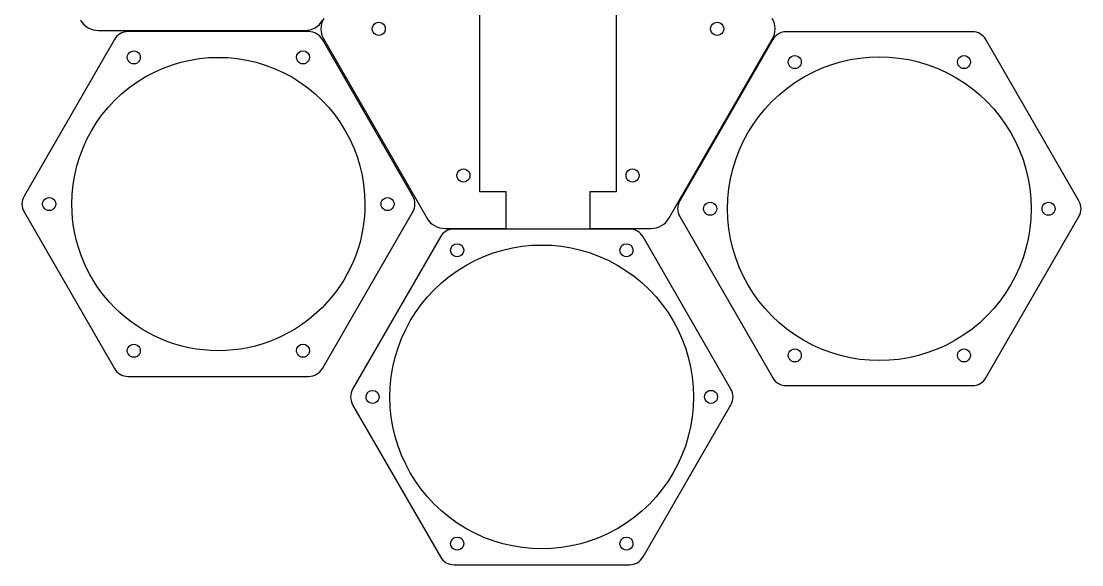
# Model space of a CAD drawing. Extents: x 10 to 227, y 10 to 289.
# Drawn here: x 19 to 221.6, y 10 to 113.8 of the extents above; entities that cross this region are included whole.
import ezdxf

# ---------------------------------------------------------------- set-up
doc = ezdxf.new("R2010")
doc.units = 0
doc.layers.add('Layer_1', color=7, linetype='CONTINUOUS')

msp = doc.modelspace()

# ---------------------------------------------------------------- linework, layer by layer
at = {"layer": 'Layer_1', "color": 7}
for p, q in [((106.559122, 81.255516), (106.559122, 115.655519)), ((132.659122, 115.655519), (132.659122, 81.255516)), ((33.740569, 112.044164), (73.121762, 112.044164)), ((73.911612, 111.827208), (39.375712, 111.827208)), ((88.529112, 112.360636), (88.529112, 112.360636)), ((153.189122, 112.360636), (153.189122, 112.360636)), ((200.689032, 111.798773), (165.153132, 111.798773)), ((142.763822, 76.255516), (162.454422, 110.360637)), ((41.728662, 106.916844), (41.728662, 106.916844)), ((74.058662, 106.916844), (74.058662, 106.916844)), ((168.006082, 106.022384), (168.006082, 106.022384)), ((200.336072, 106.022384), (200.336072, 106.022384)), ((104.694122, 84.362036), (104.694122, 84.362036)), ((137.024112, 84.362036), (137.024112, 84.362036)), ((111.609122, 81.255516), (106.559122, 81.255516)), ((111.609122, 74.255516), (111.609122, 81.255516)), ((132.659122, 81.255516), (127.609122, 81.255516)), ((127.609122, 81.255516), (127.609122, 74.255516)), ((25.563662, 78.918242), (25.563662, 78.918242)), ((76.509692, 47.509277), (93.777642, 77.418242)), ((84.643672, 78.918242), (84.643672, 78.918242)), ((90.223672, 78.918242), (90.223672, 78.918242)), ((151.841072, 78.023782), (151.841072, 78.023782)), ((211.921092, 78.023782), (211.921092, 78.023782)), ((216.501082, 78.023782), (216.501082, 78.023782)), ((144.787102, 76.523782), (162.555052, 45.748791)), ((203.287102, 45.748791), (221.055052, 76.523782)), ((99.918522, 74.255516), (111.609122, 74.255516)), ((135.193322, 74.135862), (101.657422, 74.135862)), ((127.609122, 74.255516), (139.299722, 74.255516)), ((103.510362, 70.091524), (103.510362, 70.091524)), ((135.840382, 70.091524), (135.840382, 70.091524)), ((41.728662, 50.919642), (41.728662, 50.919642)), ((74.058662, 50.919642), (74.058662, 50.919642)), ((168.006082, 50.025182), (168.006082, 50.025182)), ((200.336072, 50.025182), (200.336072, 50.025182)), ((165.153132, 44.248791), (200.689032, 44.248791)), ((87.345352, 42.092922), (87.345352, 42.092922)), ((137.791392, 11.549982), (154.559342, 40.592922)), ((147.425372, 42.092922), (147.425372, 42.092922)), ((152.005362, 42.092922), (152.005362, 42.092922)), ((103.510362, 14.094322), (103.510362, 14.094322)), ((135.840382, 14.094322), (135.840382, 14.094322))]:
    msp.add_line(p, q, dxfattribs=at)
for points in [[(30.276467, 114.044164), (30.990998, 112.80656), (32.311507, 112.044164), (33.740569, 112.044164)], [(73.121762, 112.044164), (74.550827, 112.044161), (75.871339, 112.806557), (76.585872, 114.044164)], [(76.763822, 114.360637), (76.049291, 113.123033), (76.049291, 111.598241), (76.763822, 110.360637)], [(86.654112, 113.443168), (87.040863, 113.666459), (87.517361, 113.666459), (87.904112, 113.443168)], [(151.314122, 113.443168), (151.700873, 113.666459), (152.177371, 113.666459), (152.564122, 113.443168)], [(162.454422, 110.360637), (163.168953, 111.598241), (163.168953, 113.123033), (162.454422, 114.360637)], [(39.375712, 111.827208), (38.303917, 111.827206), (37.313539, 111.255409), (36.777642, 110.327208)], [(76.509692, 110.327208), (75.973793, 111.255412), (74.98341, 111.827209), (73.911612, 111.827208)], [(86.029112, 112.360636), (86.029112, 112.807218), (86.267361, 113.219877), (86.654112, 113.443168)], [(86.654112, 111.278104), (86.267361, 111.501395), (86.029112, 111.914054), (86.029112, 112.360636)], [(87.904112, 113.443168), (88.290863, 113.219877), (88.529112, 112.807218), (88.529112, 112.360636)], [(88.529112, 112.360636), (88.529112, 111.914054), (88.290863, 111.501395), (87.904112, 111.278104)], [(150.689122, 112.360636), (150.689122, 112.807218), (150.927371, 113.219877), (151.314122, 113.443168)], [(151.314122, 111.278104), (150.927371, 111.501395), (150.689122, 111.914054), (150.689122, 112.360636)], [(152.564122, 113.443168), (152.950873, 113.219877), (153.189122, 112.807218), (153.189122, 112.360636)], [(153.189122, 112.360636), (153.189122, 111.914054), (152.950873, 111.501395), (152.564122, 111.278104)], [(165.153132, 111.798773), (164.081334, 111.798774), (163.090951, 111.226977), (162.555052, 110.298773)], [(203.287102, 110.298773), (202.751205, 111.226974), (201.760827, 111.798771), (200.689032, 111.798773)], [(36.777642, 110.327208), (36.777642, 110.327208), (19.509692, 80.418242), (19.509692, 80.418242)], [(93.777642, 80.418242), (93.777642, 80.418242), (76.509692, 110.327208), (76.509692, 110.327208)], [(76.763822, 110.360637), (76.763822, 110.360637), (96.454422, 76.255516), (96.454422, 76.255516)], [(87.904112, 111.278104), (87.517361, 111.054813), (87.040863, 111.054813), (86.654112, 111.278104)], [(162.555052, 110.298773), (162.555052, 110.298773), (144.787102, 79.523782), (144.787102, 79.523782)], [(152.564122, 111.278104), (152.177371, 111.054813), (151.700873, 111.054813), (151.314122, 111.278104)], [(221.055052, 79.523782), (221.055052, 79.523782), (203.287102, 110.298773), (203.287102, 110.298773)], [(39.228662, 106.916844), (39.228662, 107.363426), (39.466911, 107.776085), (39.853662, 107.999376)], [(39.853662, 107.999376), (40.240413, 108.222667), (40.716911, 108.222667), (41.103662, 107.999376)], [(41.103662, 107.999376), (41.490413, 107.776085), (41.728662, 107.363426), (41.728662, 106.916844)], [(42.643672, 103.166953), (51.306902, 108.168672), (61.980442, 108.168672), (70.643672, 103.166953)], [(71.558662, 106.916844), (71.558662, 107.6072), (72.118306, 108.166844), (72.808662, 108.166844)], [(72.808662, 108.166844), (73.499018, 108.166844), (74.058662, 107.6072), (74.058662, 106.916844)], [(168.421092, 103.138519), (177.393723, 108.31887), (188.448461, 108.31887), (197.421092, 103.138519)], [(39.853662, 105.834312), (39.466911, 106.057603), (39.228662, 106.470262), (39.228662, 106.916844)], [(41.103662, 105.834312), (40.716911, 105.611021), (40.240413, 105.611021), (39.853662, 105.834312)], [(41.728662, 106.916844), (41.728662, 106.470262), (41.490413, 106.057603), (41.103662, 105.834312)], [(72.183662, 105.834312), (71.796911, 106.057603), (71.558662, 106.470262), (71.558662, 106.916844)], [(73.433662, 105.834312), (73.046911, 105.611021), (72.570413, 105.611021), (72.183662, 105.834312)], [(74.058662, 106.916844), (74.058662, 106.470262), (73.820413, 106.057603), (73.433662, 105.834312)], [(165.506082, 106.022384), (165.506082, 106.468966), (165.744331, 106.881625), (166.131082, 107.104916)], [(166.131082, 104.939852), (165.744331, 105.163143), (165.506082, 105.575802), (165.506082, 106.022384)], [(166.131082, 107.104916), (166.517833, 107.328207), (166.994331, 107.328207), (167.381082, 107.104916)], [(167.381082, 107.104916), (167.767833, 106.881625), (168.006082, 106.468966), (168.006082, 106.022384)], [(168.006082, 106.022384), (168.006082, 105.575802), (167.767833, 105.163143), (167.381082, 104.939852)], [(197.836072, 106.022384), (197.836072, 106.468966), (198.074321, 106.881625), (198.461072, 107.104916)], [(198.461072, 104.939852), (198.074321, 105.163143), (197.836072, 105.575802), (197.836072, 106.022384)], [(198.461072, 107.104916), (198.847823, 107.328207), (199.324321, 107.328207), (199.711072, 107.104916)], [(199.711072, 107.104916), (200.097823, 106.881625), (200.336072, 106.468966), (200.336072, 106.022384)], [(200.336072, 106.022384), (200.336072, 105.575802), (200.097823, 105.163143), (199.711072, 104.939852)], [(167.381082, 104.939852), (166.994331, 104.716561), (166.517833, 104.716561), (166.131082, 104.939852)], [(199.711072, 104.939852), (199.324321, 104.716561), (198.847823, 104.716561), (198.461072, 104.939852)], [(28.643672, 78.918242), (28.643672, 88.921679), (33.980442, 98.165235), (42.643672, 103.166953)], [(70.643672, 103.166953), (79.306902, 98.165235), (84.643672, 88.921679), (84.643672, 78.918242)], [(153.921092, 78.023782), (153.921092, 88.384484), (159.448461, 97.958168), (168.421092, 103.138519)], [(197.421092, 103.138519), (206.393723, 97.958168), (211.921092, 88.384484), (211.921092, 78.023782)], [(102.194122, 84.362036), (102.194122, 84.808618), (102.432371, 85.221277), (102.819122, 85.444568)], [(102.819122, 85.444568), (103.205873, 85.667859), (103.682371, 85.667859), (104.069122, 85.444568)], [(104.069122, 85.444568), (104.455873, 85.221277), (104.694122, 84.808618), (104.694122, 84.362036)], [(134.524112, 84.362036), (134.524112, 84.808618), (134.762361, 85.221277), (135.149112, 85.444568)], [(135.149112, 85.444568), (135.535863, 85.667859), (136.012361, 85.667859), (136.399112, 85.444568)], [(136.399112, 85.444568), (136.785863, 85.221277), (137.024112, 84.808618), (137.024112, 84.362036)], [(102.819122, 83.279504), (102.432371, 83.502795), (102.194122, 83.915454), (102.194122, 84.362036)], [(104.069122, 83.279504), (103.682371, 83.056213), (103.205873, 83.056213), (102.819122, 83.279504)], [(104.694122, 84.362036), (104.694122, 83.915454), (104.455873, 83.502795), (104.069122, 83.279504)], [(135.149112, 83.279504), (134.762361, 83.502795), (134.524112, 83.915454), (134.524112, 84.362036)], [(136.399112, 83.279504), (136.012361, 83.056213), (135.535863, 83.056213), (135.149112, 83.279504)], [(137.024112, 84.362036), (137.024112, 83.915454), (136.785863, 83.502795), (136.399112, 83.279504)], [(19.509692, 80.418242), (18.973794, 79.490039), (18.973794, 78.346445), (19.509692, 77.418242)], [(23.063662, 78.918242), (23.063662, 79.364824), (23.301911, 79.777483), (23.688662, 80.000774)], [(23.688662, 80.000774), (24.075413, 80.224065), (24.551911, 80.224065), (24.938662, 80.000774)], [(24.938662, 80.000774), (25.325413, 79.777483), (25.563662, 79.364824), (25.563662, 78.918242)], [(87.723672, 78.918242), (87.723672, 79.364824), (87.961921, 79.777483), (88.348672, 80.000774)], [(88.348672, 80.000774), (88.735423, 80.224065), (89.211921, 80.224065), (89.598672, 80.000774)], [(89.598672, 80.000774), (89.985423, 79.777483), (90.223672, 79.364824), (90.223672, 78.918242)], [(93.777642, 77.418242), (94.31354, 78.346445), (94.31354, 79.490039), (93.777642, 80.418242)], [(144.787102, 79.523782), (144.251204, 78.595579), (144.251204, 77.451985), (144.787102, 76.523782)], [(149.341072, 78.023782), (149.341072, 78.470364), (149.579321, 78.883023), (149.966072, 79.106314)], [(149.966072, 79.106314), (150.352823, 79.329605), (150.829321, 79.329605), (151.216072, 79.106314)], [(151.216072, 79.106314), (151.602823, 78.883023), (151.841072, 78.470364), (151.841072, 78.023782)], [(214.001082, 78.023782), (214.001082, 78.470364), (214.239331, 78.883023), (214.626082, 79.106314)], [(214.626082, 79.106314), (215.012833, 79.329605), (215.489331, 79.329605), (215.876082, 79.106314)], [(215.876082, 79.106314), (216.262833, 78.883023), (216.501082, 78.470364), (216.501082, 78.023782)], [(221.055052, 76.523782), (221.59095, 77.451985), (221.59095, 78.595579), (221.055052, 79.523782)], [(19.509692, 77.418242), (19.509692, 77.418242), (36.777642, 47.509277), (36.777642, 47.509277)], [(23.688662, 77.83571), (23.301911, 78.059001), (23.063662, 78.47166), (23.063662, 78.918242)], [(24.938662, 77.83571), (24.551911, 77.612419), (24.075413, 77.612419), (23.688662, 77.83571)], [(25.563662, 78.918242), (25.563662, 78.47166), (25.325413, 78.059001), (24.938662, 77.83571)], [(56.643672, 50.918243), (41.179699, 50.918243), (28.643672, 63.454269), (28.643672, 78.918242)], [(84.643672, 78.918242), (84.643672, 63.454269), (72.107645, 50.918243), (56.643672, 50.918243)], [(88.348672, 77.83571), (87.961921, 78.059001), (87.723672, 78.47166), (87.723672, 78.918242)], [(89.598672, 77.83571), (89.211921, 77.612419), (88.735423, 77.612419), (88.348672, 77.83571)], [(90.223672, 78.918242), (90.223672, 78.47166), (89.985423, 78.059001), (89.598672, 77.83571)], [(149.966072, 76.94125), (149.579321, 77.164541), (149.341072, 77.5772), (149.341072, 78.023782)], [(151.841072, 78.023782), (151.841072, 77.5772), (151.602823, 77.164541), (151.216072, 76.94125)], [(168.421092, 52.909045), (159.448461, 58.089396), (153.921092, 67.66308), (153.921092, 78.023782)], [(211.921092, 78.023782), (211.921092, 67.66308), (206.393723, 58.089396), (197.421092, 52.909045)], [(214.626082, 76.94125), (214.239331, 77.164541), (214.001082, 77.5772), (214.001082, 78.023782)], [(216.501082, 78.023782), (216.501082, 77.5772), (216.262833, 77.164541), (215.876082, 76.94125)], [(96.454422, 76.255516), (97.168953, 75.017912), (98.48946, 74.255517), (99.918522, 74.255516)], [(139.299722, 74.255516), (140.728784, 74.255517), (142.049291, 75.017912), (142.763822, 76.255516)], [(151.216072, 76.94125), (150.829321, 76.717959), (150.352823, 76.717959), (149.966072, 76.94125)], [(215.876082, 76.94125), (215.489331, 76.717959), (215.012833, 76.717959), (214.626082, 76.94125)], [(101.657422, 74.135862), (100.585624, 74.135863), (99.595241, 73.564066), (99.059342, 72.635862)], [(137.791392, 72.635862), (137.255495, 73.564063), (136.265117, 74.13586), (135.193322, 74.135862)], [(99.059342, 72.635862), (99.059342, 72.635862), (82.291392, 43.592922), (82.291392, 43.592922)], [(101.010362, 70.091524), (101.010362, 70.78188), (101.570006, 71.341524), (102.260362, 71.341524)], [(102.260362, 71.341524), (102.950718, 71.341524), (103.510362, 70.78188), (103.510362, 70.091524)], [(103.925372, 67.207659), (112.898003, 72.38801), (123.952741, 72.38801), (132.925372, 67.207659)], [(133.340382, 70.091524), (133.340382, 70.78188), (133.900026, 71.341524), (134.590382, 71.341524)], [(134.590382, 71.341524), (135.280738, 71.341524), (135.840382, 70.78188), (135.840382, 70.091524)], [(154.559342, 43.592922), (154.559342, 43.592922), (137.791392, 72.635862), (137.791392, 72.635862)], [(101.635362, 69.008992), (101.248611, 69.232283), (101.010362, 69.644942), (101.010362, 70.091524)], [(102.885362, 69.008992), (102.498611, 68.785701), (102.022113, 68.785701), (101.635362, 69.008992)], [(103.510362, 70.091524), (103.510362, 69.644942), (103.272113, 69.232283), (102.885362, 69.008992)], [(133.965382, 69.008992), (133.578631, 69.232283), (133.340382, 69.644942), (133.340382, 70.091524)], [(135.215382, 69.008992), (134.828631, 68.785701), (134.352133, 68.785701), (133.965382, 69.008992)], [(135.840382, 70.091524), (135.840382, 69.644942), (135.602133, 69.232283), (135.215382, 69.008992)], [(89.425372, 42.092922), (89.425372, 52.453624), (94.952741, 62.027308), (103.925372, 67.207659)], [(132.925372, 67.207659), (141.898003, 62.027308), (147.425372, 52.453624), (147.425372, 42.092922)], [(197.421092, 52.909045), (188.448461, 47.728694), (177.393723, 47.728694), (168.421092, 52.909045)], [(39.228662, 50.919642), (39.228662, 51.366224), (39.466911, 51.778883), (39.853662, 52.002174)], [(39.853662, 49.83711), (39.466911, 50.060401), (39.228662, 50.47306), (39.228662, 50.919642)], [(39.853662, 52.002174), (40.240413, 52.225465), (40.716911, 52.225465), (41.103662, 52.002174)], [(41.103662, 52.002174), (41.490413, 51.778883), (41.728662, 51.366224), (41.728662, 50.919642)], [(41.728662, 50.919642), (41.728662, 50.47306), (41.490413, 50.060401), (41.103662, 49.83711)], [(71.558662, 50.919642), (71.558662, 51.609998), (72.118306, 52.169642), (72.808662, 52.169642)], [(72.183662, 49.83711), (71.796911, 50.060401), (71.558662, 50.47306), (71.558662, 50.919642)], [(72.808662, 52.169642), (73.499018, 52.169642), (74.058662, 51.609998), (74.058662, 50.919642)], [(74.058662, 50.919642), (74.058662, 50.47306), (73.820413, 50.060401), (73.433662, 49.83711)], [(165.506082, 50.025182), (165.506082, 50.471764), (165.744331, 50.884423), (166.131082, 51.107714)], [(166.131082, 51.107714), (166.517833, 51.331005), (166.994331, 51.331005), (167.381082, 51.107714)], [(167.381082, 51.107714), (167.767833, 50.884423), (168.006082, 50.471764), (168.006082, 50.025182)], [(197.836072, 50.025182), (197.836072, 50.471764), (198.074321, 50.884423), (198.461072, 51.107714)], [(198.461072, 51.107714), (198.847823, 51.331005), (199.324321, 51.331005), (199.711072, 51.107714)], [(199.711072, 51.107714), (200.097823, 50.884423), (200.336072, 50.471764), (200.336072, 50.025182)], [(41.103662, 49.83711), (40.716911, 49.613819), (40.240413, 49.613819), (39.853662, 49.83711)], [(73.433662, 49.83711), (73.046911, 49.613819), (72.570413, 49.613819), (72.183662, 49.83711)], [(166.131082, 48.94265), (165.744331, 49.165941), (165.506082, 49.5786), (165.506082, 50.025182)], [(167.381082, 48.94265), (166.994331, 48.719359), (166.517833, 48.719359), (166.131082, 48.94265)], [(168.006082, 50.025182), (168.006082, 49.5786), (167.767833, 49.165941), (167.381082, 48.94265)], [(198.461072, 48.94265), (198.074321, 49.165941), (197.836072, 49.5786), (197.836072, 50.025182)], [(199.711072, 48.94265), (199.324321, 48.719359), (198.847823, 48.719359), (198.461072, 48.94265)], [(200.336072, 50.025182), (200.336072, 49.5786), (200.097823, 49.165941), (199.711072, 48.94265)], [(36.777642, 47.509277), (37.313539, 46.581076), (38.303917, 46.009279), (39.375712, 46.009277)], [(73.911612, 46.009277), (74.98341, 46.009276), (75.973793, 46.581073), (76.509692, 47.509277)], [(39.375712, 46.009277), (39.375712, 46.009277), (73.911612, 46.009277), (73.911612, 46.009277)], [(162.555052, 45.748791), (163.090951, 44.820587), (164.081334, 44.24879), (165.153132, 44.248791)], [(200.689032, 44.248791), (201.760827, 44.248793), (202.751205, 44.82059), (203.287102, 45.748791)], [(82.291392, 43.592922), (81.755494, 42.664719), (81.755494, 41.521125), (82.291392, 40.592922)], [(84.845352, 42.092922), (84.845352, 42.783278), (85.404996, 43.342922), (86.095352, 43.342922)], [(86.095352, 43.342922), (86.785708, 43.342922), (87.345352, 42.783278), (87.345352, 42.092922)], [(149.505362, 42.092922), (149.505362, 42.539504), (149.743611, 42.952163), (150.130362, 43.175454)], [(150.130362, 43.175454), (150.517113, 43.398745), (150.993611, 43.398745), (151.380362, 43.175454)], [(151.380362, 43.175454), (151.767113, 42.952163), (152.005362, 42.539504), (152.005362, 42.092922)], [(154.559342, 40.592922), (155.09524, 41.521125), (155.09524, 42.664719), (154.559342, 43.592922)], [(82.291392, 40.592922), (82.291392, 40.592922), (99.059342, 11.549982), (99.059342, 11.549982)], [(85.470352, 41.01039), (85.083601, 41.233681), (84.845352, 41.64634), (84.845352, 42.092922)], [(86.720352, 41.01039), (86.333601, 40.787099), (85.857103, 40.787099), (85.470352, 41.01039)], [(87.345352, 42.092922), (87.345352, 41.64634), (87.107103, 41.233681), (86.720352, 41.01039)], [(103.925372, 16.978185), (94.952741, 22.158536), (89.425372, 31.73222), (89.425372, 42.092922)], [(147.425372, 42.092922), (147.425372, 31.73222), (141.898003, 22.158536), (132.925372, 16.978185)], [(150.130362, 41.01039), (149.743611, 41.233681), (149.505362, 41.64634), (149.505362, 42.092922)], [(151.380362, 41.01039), (150.993611, 40.787099), (150.517113, 40.787099), (150.130362, 41.01039)], [(152.005362, 42.092922), (152.005362, 41.64634), (151.767113, 41.233681), (151.380362, 41.01039)], [(132.925372, 16.978185), (123.952741, 11.797834), (112.898003, 11.797834), (103.925372, 16.978185)], [(101.010362, 14.094322), (101.010362, 14.784678), (101.570006, 15.344322), (102.260362, 15.344322)], [(102.260362, 15.344322), (102.950718, 15.344322), (103.510362, 14.784678), (103.510362, 14.094322)], [(133.340382, 14.094322), (133.340382, 14.784678), (133.900026, 15.344322), (134.590382, 15.344322)], [(134.590382, 15.344322), (135.280738, 15.344322), (135.840382, 14.784678), (135.840382, 14.094322)], [(101.635362, 13.01179), (101.248611, 13.235081), (101.010362, 13.64774), (101.010362, 14.094322)], [(102.885362, 13.01179), (102.498611, 12.788499), (102.022113, 12.788499), (101.635362, 13.01179)], [(103.510362, 14.094322), (103.510362, 13.64774), (103.272113, 13.235081), (102.885362, 13.01179)], [(133.965382, 13.01179), (133.578631, 13.235081), (133.340382, 13.64774), (133.340382, 14.094322)], [(135.215382, 13.01179), (134.828631, 12.788499), (134.352133, 12.788499), (133.965382, 13.01179)], [(135.840382, 14.094322), (135.840382, 13.64774), (135.602133, 13.235081), (135.215382, 13.01179)], [(99.059342, 11.549982), (99.595241, 10.621778), (100.585624, 10.049981), (101.657422, 10.049982)], [(135.193322, 10.049982), (136.265117, 10.049984), (137.255495, 10.621781), (137.791392, 11.549982)], [(101.657422, 10.049982), (101.657422, 10.049982), (135.193322, 10.049982), (135.193322, 10.049982)]]:
    msp.add_open_spline(points, degree=3, dxfattribs=at)

doc.saveas('drawing.dxf')
